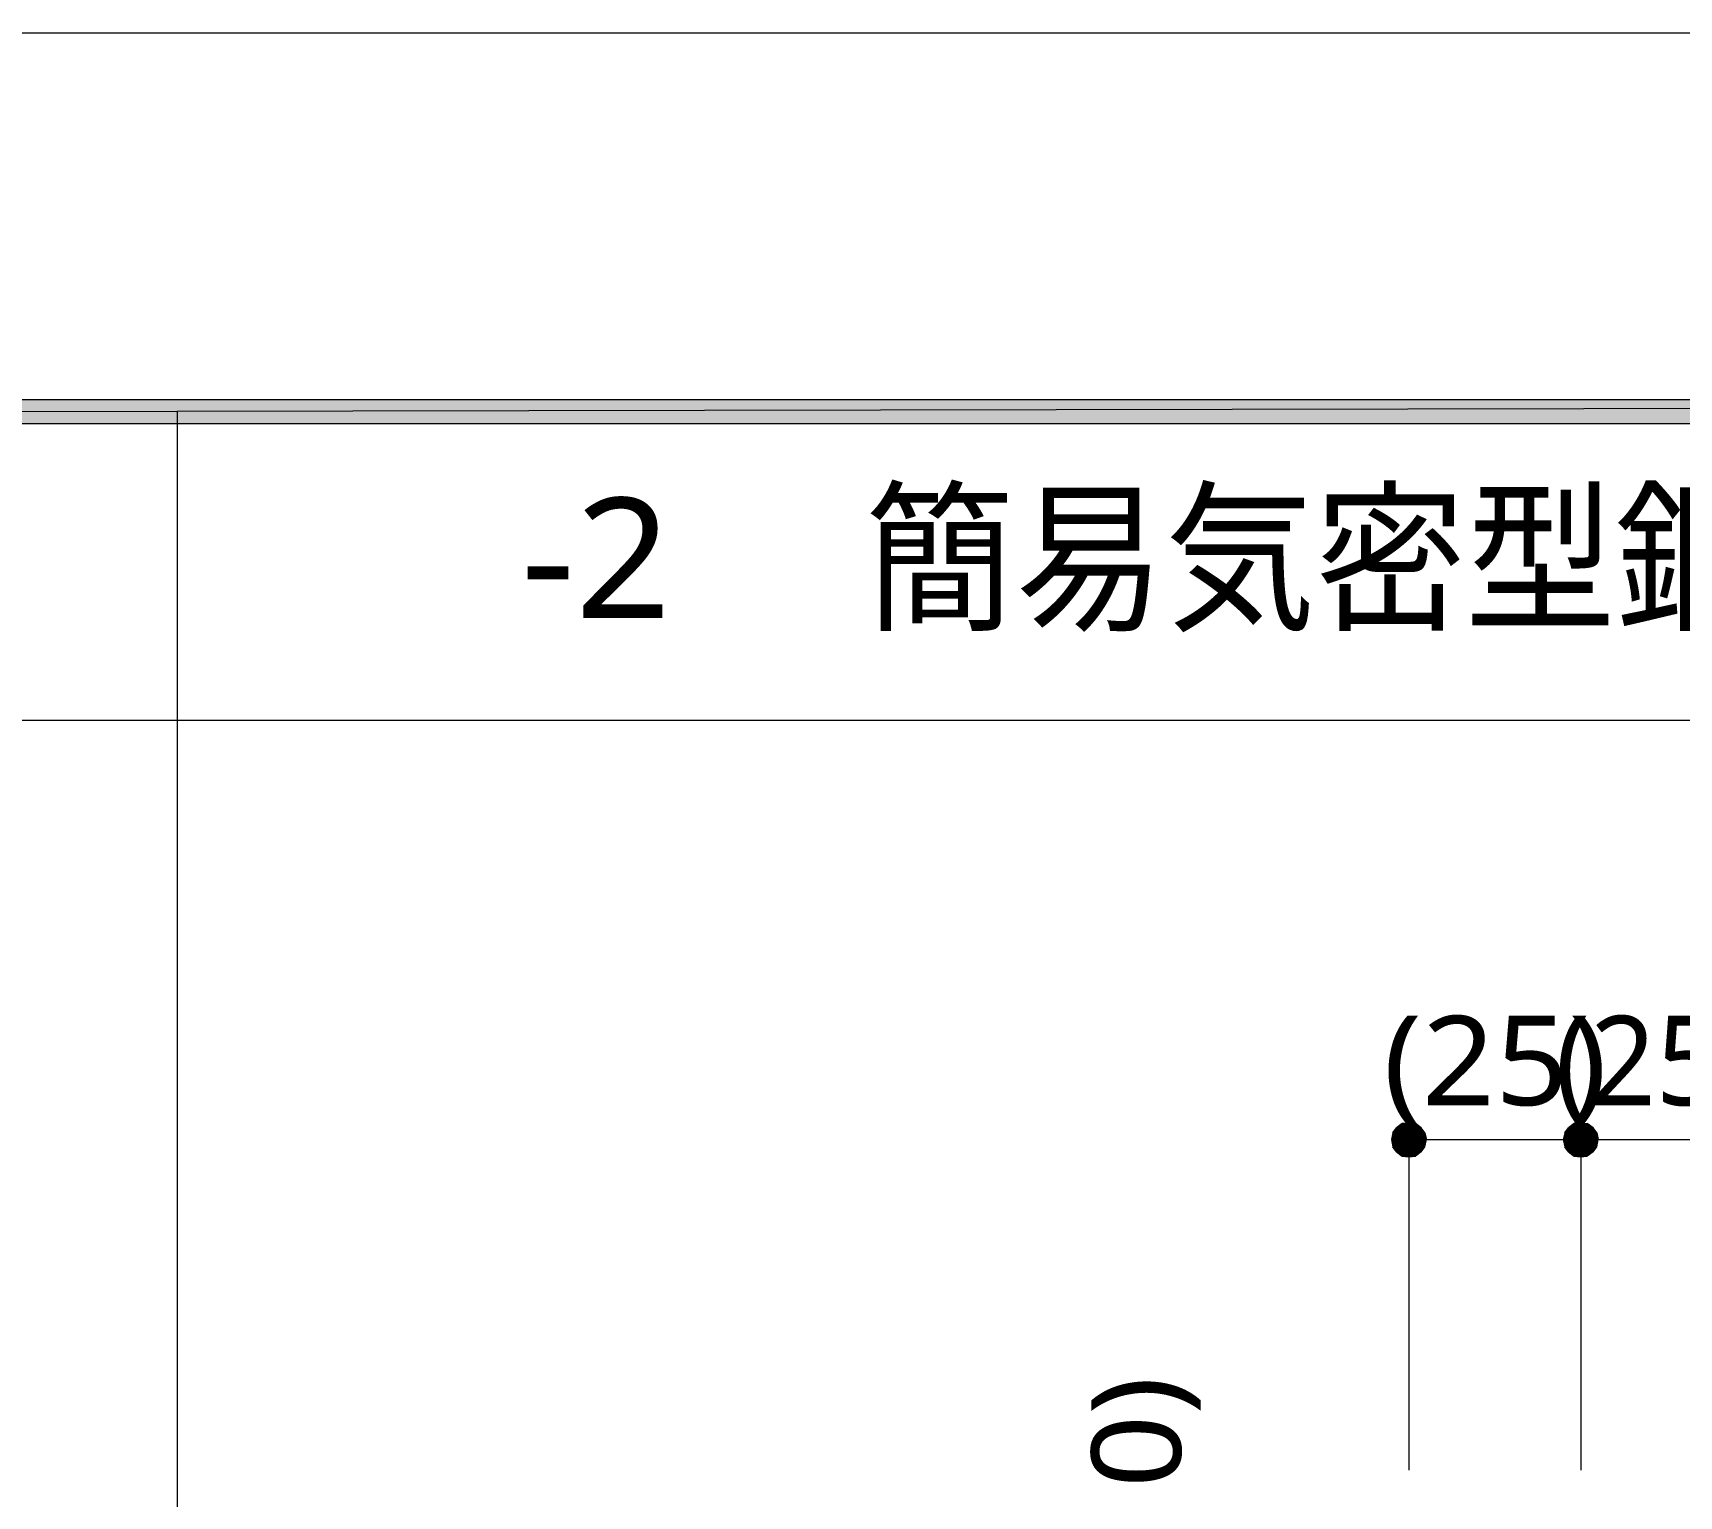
# Model space of a CAD drawing. Header units: millimetres. Extents: x 0 to 420, y 0 to 297.
# Drawn here: x 205.99 to 253.83, y 254.46 to 296.97 of the extents above; entities that cross this region are included whole.
import ezdxf
from ezdxf.enums import TextEntityAlignment as Align

# ---------------------------------------------------------------- set-up
doc = ezdxf.new("R2010")
doc.units = ezdxf.units.MM
doc.styles.add('kst32b', font='NotoSansJP-Variable.ttf')

msp = doc.modelspace()

# ---------------------------------------------------------------- hatches: boundary and pattern name
h = msp.add_hatch(color=7)
h.paths.add_polyline_path([(394.166, 285.623), (394.166, 286.321), (26.183, 285.623), (394.166, 285.623)])
h.paths.add_polyline_path([(394.166, 286.321), (26.183, 285.623), (26.183, 286.321), (394.166, 286.321)])
h = msp.add_hatch(color=7)
h.paths.add_polyline_path([(245.787, 265.282), (245.618, 265.155), (245.978, 264.816), (245.787, 265.282)])
h.paths.add_polyline_path([(245.618, 265.155), (245.978, 264.816), (245.512, 265.007), (245.618, 265.155)])
h.paths.add_polyline_path([(245.978, 264.816), (245.512, 265.007), (245.47, 264.816), (245.978, 264.816)])
h = msp.add_hatch(color=7)
h.paths.add_polyline_path([(246.338, 265.155), (246.168, 265.282), (245.978, 264.816), (246.338, 265.155)])
h.paths.add_polyline_path([(246.168, 265.282), (245.978, 264.816), (245.978, 265.303), (246.168, 265.282)])
h.paths.add_polyline_path([(245.978, 264.816), (245.978, 265.303), (245.787, 265.282), (245.978, 264.816)])
h = msp.add_hatch(color=7)
h.paths.add_polyline_path([(246.444, 264.604), (246.486, 264.816), (245.978, 264.816), (246.444, 264.604)])
h.paths.add_polyline_path([(246.486, 264.816), (245.978, 264.816), (246.444, 265.007), (246.486, 264.816)])
h.paths.add_polyline_path([(245.978, 264.816), (246.444, 265.007), (246.338, 265.155), (245.978, 264.816)])
h = msp.add_hatch(color=7)
h.paths.add_polyline_path([(250.783, 265.282), (250.613, 265.155), (250.973, 264.816), (250.783, 265.282)])
h.paths.add_polyline_path([(250.613, 265.155), (250.973, 264.816), (250.507, 265.007), (250.613, 265.155)])
h.paths.add_polyline_path([(250.973, 264.816), (250.507, 265.007), (250.465, 264.816), (250.973, 264.816)])
h = msp.add_hatch(color=7)
h.paths.add_polyline_path([(251.333, 265.155), (251.164, 265.282), (250.973, 264.816), (251.333, 265.155)])
h.paths.add_polyline_path([(251.164, 265.282), (250.973, 264.816), (250.973, 265.303), (251.164, 265.282)])
h.paths.add_polyline_path([(250.973, 264.816), (250.973, 265.303), (250.783, 265.282), (250.973, 264.816)])
h = msp.add_hatch(color=7)
h.paths.add_polyline_path([(251.439, 264.604), (251.481, 264.816), (250.973, 264.816), (251.439, 264.604)])
h.paths.add_polyline_path([(251.481, 264.816), (250.973, 264.816), (251.439, 265.007), (251.481, 264.816)])
h.paths.add_polyline_path([(250.973, 264.816), (251.439, 265.007), (251.333, 265.155), (250.973, 264.816)])
h = msp.add_hatch(color=7)
h.paths.add_polyline_path([(245.47, 264.816), (245.512, 264.604), (245.978, 264.816), (245.47, 264.816)])
h.paths.add_polyline_path([(245.512, 264.604), (245.978, 264.816), (245.618, 264.456), (245.512, 264.604)])
h.paths.add_polyline_path([(245.978, 264.816), (245.618, 264.456), (245.787, 264.329), (245.978, 264.816)])
for points in [[(245.787, 264.329), (245.978, 264.308), (245.978, 264.816), (245.787, 264.329)], [(250.783, 264.329), (250.973, 264.308), (250.973, 264.816), (250.783, 264.329)]]:
    msp.add_hatch(color=7).paths.add_polyline_path(points)
h = msp.add_hatch(color=7)
h.paths.add_polyline_path([(245.978, 264.308), (246.168, 264.329), (245.978, 264.816), (245.978, 264.308)])
h.paths.add_polyline_path([(246.168, 264.329), (245.978, 264.816), (246.338, 264.456), (246.168, 264.329)])
h.paths.add_polyline_path([(245.978, 264.816), (246.338, 264.456), (246.444, 264.604), (245.978, 264.816)])
h = msp.add_hatch(color=7)
h.paths.add_polyline_path([(250.465, 264.816), (250.507, 264.604), (250.973, 264.816), (250.465, 264.816)])
h.paths.add_polyline_path([(250.507, 264.604), (250.973, 264.816), (250.613, 264.456), (250.507, 264.604)])
h.paths.add_polyline_path([(250.973, 264.816), (250.613, 264.456), (250.783, 264.329), (250.973, 264.816)])
h = msp.add_hatch(color=7)
h.paths.add_polyline_path([(250.973, 264.308), (251.164, 264.329), (250.973, 264.816), (250.973, 264.308)])
h.paths.add_polyline_path([(251.164, 264.329), (250.973, 264.816), (251.333, 264.456), (251.164, 264.329)])
h.paths.add_polyline_path([(250.973, 264.816), (251.333, 264.456), (251.439, 264.604), (250.973, 264.816)])

# ---------------------------------------------------------------- linework, layer by layer
at = {"lineweight": 13}
msp.add_lwpolyline([(0.191, 0), (0.191, 296.968), (420.158, 296.968), (420.158, 0)], close=True, dxfattribs=at)
at = {"lineweight": 0}
for points in [[(394.166, 285.623), (394.166, 286.321), (26.183, 285.623)], [(394.166, 286.321), (26.183, 285.623), (26.183, 286.321)], [(245.618, 265.155), (245.978, 264.816), (245.512, 265.007)], [(245.787, 265.282), (245.618, 265.155), (245.978, 264.816)], [(245.978, 264.816), (245.978, 265.303), (245.787, 265.282)], [(246.168, 265.282), (245.978, 264.816), (245.978, 265.303)], [(246.338, 265.155), (246.168, 265.282), (245.978, 264.816)], [(245.978, 264.816), (246.444, 265.007), (246.338, 265.155)], [(250.613, 265.155), (250.973, 264.816), (250.507, 265.007)], [(250.783, 265.282), (250.613, 265.155), (250.973, 264.816)], [(250.973, 264.816), (250.973, 265.303), (250.783, 265.282)], [(251.164, 265.282), (250.973, 264.816), (250.973, 265.303)], [(251.333, 265.155), (251.164, 265.282), (250.973, 264.816)], [(250.973, 264.816), (251.439, 265.007), (251.333, 265.155)], [(245.978, 264.816), (245.512, 265.007), (245.47, 264.816)], [(245.47, 264.816), (245.512, 264.604), (245.978, 264.816)], [(245.512, 264.604), (245.978, 264.816), (245.618, 264.456)], [(245.978, 264.816), (245.618, 264.456), (245.787, 264.329)], [(245.787, 264.329), (245.978, 264.308), (245.978, 264.816)], [(246.486, 264.816), (245.978, 264.816), (246.444, 265.007)], [(245.978, 264.308), (246.168, 264.329), (245.978, 264.816)], [(246.168, 264.329), (245.978, 264.816), (246.338, 264.456)], [(245.978, 264.816), (246.338, 264.456), (246.444, 264.604)], [(246.444, 264.604), (246.486, 264.816), (245.978, 264.816)], [(250.973, 264.816), (250.507, 265.007), (250.465, 264.816)], [(250.465, 264.816), (250.507, 264.604), (250.973, 264.816)], [(250.507, 264.604), (250.973, 264.816), (250.613, 264.456)], [(250.973, 264.816), (250.613, 264.456), (250.783, 264.329)], [(250.783, 264.329), (250.973, 264.308), (250.973, 264.816)], [(251.481, 264.816), (250.973, 264.816), (251.439, 265.007)], [(250.973, 264.308), (251.164, 264.329), (250.973, 264.816)], [(251.164, 264.329), (250.973, 264.816), (251.333, 264.456)], [(250.973, 264.816), (251.333, 264.456), (251.439, 264.604)], [(251.439, 264.604), (251.481, 264.816), (250.973, 264.816)]]:
    msp.add_lwpolyline(points, close=True, dxfattribs=at)
at = {"lineweight": 13}
for points in [[(210.185, 285.983), (210.185, 45.995)], [(394.166, 276.987), (26.183, 276.987)], [(245.978, 264.816), (245.978, 255.206)], [(245.978, 264.816), (250.973, 264.816), (255.969, 264.816), (256.582, 264.816)], [(250.973, 264.816), (250.973, 255.206)]]:
    msp.add_lwpolyline(points, dxfattribs=at)

# ---------------------------------------------------------------- texts
at = {"style": 'kst32b'}
for s, height, p, p2 in [('簡易気密型鋼製建具枠', 3.4908, (230.166, 279.971), (273.801, 279.971)), ('-2', 3.4908, (220.176, 279.971), (224.539, 279.971)), ('(25)', 2.5989, (245.237, 265.811), (251.734, 265.811)), ('(25)(3～5)', 2.5989, (250.232, 265.811), (265.439, 265.811)), ('(10)', 2.5989, (239.353, 251.439), (239.353, 257.936))]:
    msp.add_text(s, height=height, dxfattribs=at).set_placement(p, p2, align=Align.FIT)

doc.saveas('drawing.dxf')
